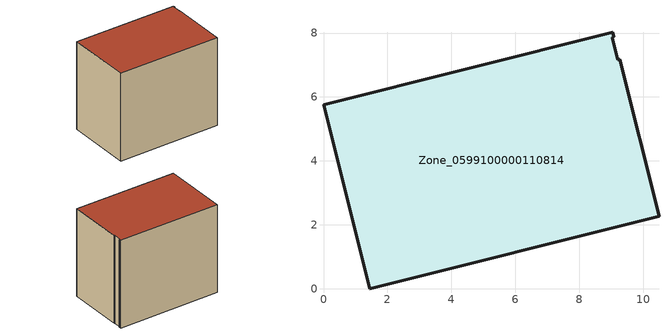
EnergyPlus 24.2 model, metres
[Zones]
Zone_0599100000110814
 floor ground (C_G): 9.04,7.84 9.2,7.17 9.26,7.19 10.49,2.27 1.45,0 0,5.76 9.05,8.02 9.09,7.88 z0
 wall outside (C_F): 1.45,0 10.49,2.27 9.26,7.19 9.2,7.17 9.04,7.84 9.09,7.88 9.05,8.02 0,5.76 1.45,0 z0:8.04
 roof outside (C_R): 9.2,7.17 9.04,7.84 9.09,7.88 9.05,8.02 0,5.76 1.45,0 10.49,2.27 9.26,7.19 z8.04
[BUILDING]
Pand.0599100000110814: North Axis=0; Terrain=City; Loads Convergence Tolerance Value=0.04; Temperature Convergence Tolerance Value=0.4; Solar Distribution=FullExterior; Maximum Number of Warmup Days=25; Minimum Number of Warmup Days=1
[Site:Location]
Rotterdam.The.Hague.AP_ZH_NLD Design_Conditions: Latitude=51.96; Longitude=4.45; Time Zone=1; Elevation=-4.5
[SITE:GROUNDTEMPERATURE:BUILDINGSURFACE]
18, 18, 18, 18, 18, 18, 18, 18, 18, 18, 18, 18
[MATERIAL] Thermal Absorptance=0.9; Solar Absorptance=0.7; Visible Absorptance=0.7
Name | Roughness | Thickness | Conductivity | Density | Specific Heat
G.TI.1965-1974 | MediumSmooth | 0.15 | 0.882353 | 540 | 1210
F.TI.1965-1974 | Rough | 0.3 | 0.697674 | 1920 | 840
R.TI.1965-1974 | MediumRough | 0.2 | 0.232558 | 1500 | 1000
[CONSTRUCTION]
C_G: G.TI.1965-1974
C_F: F.TI.1965-1974
C_R: R.TI.1965-1974
[ZONE]
Zone_0599100000110814: Type=1; Multiplier=1; Ceiling Height=Autocalculate; Volume=Autocalculate; Floor Area=autocalculate; Part of Total Floor Area=Yes
[ZONEINFILTRATION:DESIGNFLOWRATE]
Infil_Zone_0599100000110814: Zone or ZoneList or Space or SpaceList=Zone_0599100000110814; Schedule=AlwaysOn; Design Flow Rate Calculation Method=Flow/Area; Flow Rate per Floor Area=0.003; Constant Term Coefficient=1; Temperature Term Coefficient=0; Velocity Term Coefficient=0; Velocity Squared Term Coefficient=0
[HVACTEMPLATE:ZONE:IDEALLOADSAIRSYSTEM]
Zone_0599100000110814: Maximum Heating Supply Air Temperature=50; Minimum Cooling Supply Air Temperature=13; Maximum Heating Supply Air Humidity Ratio=0.0156; Minimum Cooling Supply Air Humidity Ratio=0.0077; Heating Limit=NoLimit; Cooling Limit=NoLimit; Dehumidification Control Type=ConstantSensibleHeatRatio; Cooling Sensible Heat Ratio=0.7; Dehumidification Setpoint=60; Humidification Control Type=None; Humidification Setpoint=30; Outdoor Air Method=None; Outdoor Air Flow Rate per Person=0.00944; Outdoor Air Flow Rate per Zone Floor Area=0; Outdoor Air Flow Rate per Zone=0; Demand Controlled Ventilation Type=None; Outdoor Air Economizer Type=NoEconomizer; Heat Recovery Type=None; Sensible Heat Recovery Effectiveness=0.7; Latent Heat Recovery Effectiveness=0.65
[ZONECONTROL:THERMOSTAT]
ThermostatControl_Zone_0599100000110814: Zone or ZoneList=Zone_0599100000110814; Control Type Schedule=DualSetpointControlType; Control 1=Thermostat_Zone_0599100000110814; Temperature Difference Between Cutout And Setpoint=0
[THERMOSTATSETPOINT:DUALSETPOINT]
Thermostat_Zone_0599100000110814: Heating Setpoint Temperature Schedule=HeatingSetpoint_Zone_0599100000110814; Cooling Setpoint Temperature Schedule=CoolingSetpoint_Zone_0599100000110814
[SCHEDULE:COMPACT]
HeatingSetpoint_Zone_0599100000110814: Through: 12/31, For: AllDays, Until: 24:00, 21
CoolingSetpoint_Zone_0599100000110814: Through: 12/31, For: AllDays, Until: 24:00, 24
DualSetpointControlType: Through: 12/31, For: AllDays, Until: 24:00, 4
AlwaysOn: Through: 12/31, For: AllDays, Until: 24:00, 1
